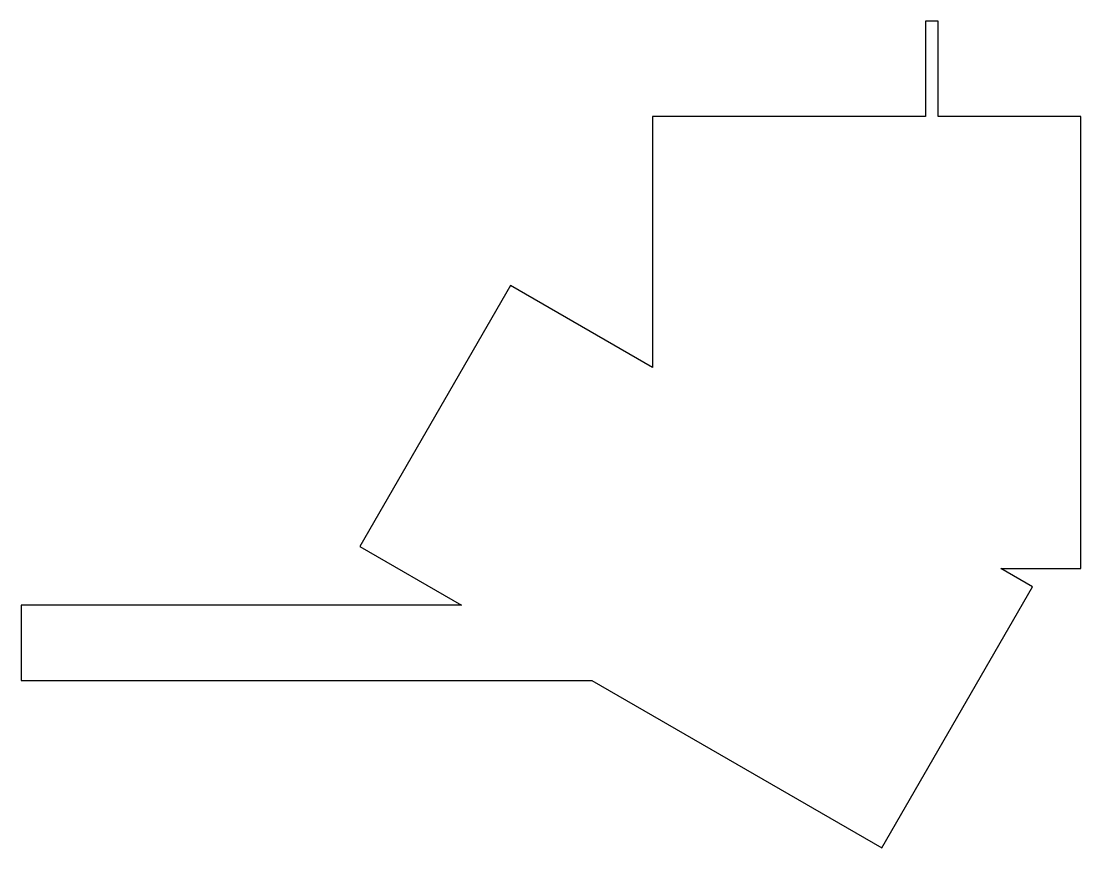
# Model space of a CAD drawing. Header units: millimetres. Extents: x 162 to 295, y -176 to -72.
import ezdxf

# ---------------------------------------------------------------- set-up
doc = ezdxf.new("R2010")
doc.units = ezdxf.units.MM

msp = doc.modelspace()

# ---------------------------------------------------------------- linework, layer by layer
at = {"linetype": 'CONTINUOUS'}
for p, q in [((277.48, -71.62), (275.88, -71.62)), ((275.88, -71.62), (275.88, -83.62)), ((277.48, -83.62), (277.48, -71.62)), ((275.88, -83.62), (241.47, -83.62)), ((241.47, -83.62), (241.47, -115.28)), ((295.48, -83.62), (277.48, -83.62)), ((295.48, -140.62), (295.48, -83.62)), ((223.56, -104.93), (204.56, -137.84)), ((241.47, -115.28), (223.56, -104.93)), ((204.56, -137.84), (217.39, -145.25)), ((285.38, -140.62), (295.48, -140.62)), ((289.37, -142.93), (285.38, -140.62)), ((270.37, -175.84), (289.37, -142.93)), ((217.39, -145.25), (161.88, -145.25)), ((161.88, -145.25), (161.88, -154.75)), ((161.88, -154.75), (233.84, -154.75)), ((233.84, -154.75), (270.37, -175.84))]:
    msp.add_line(p, q, dxfattribs=at)

doc.saveas('drawing.dxf')
